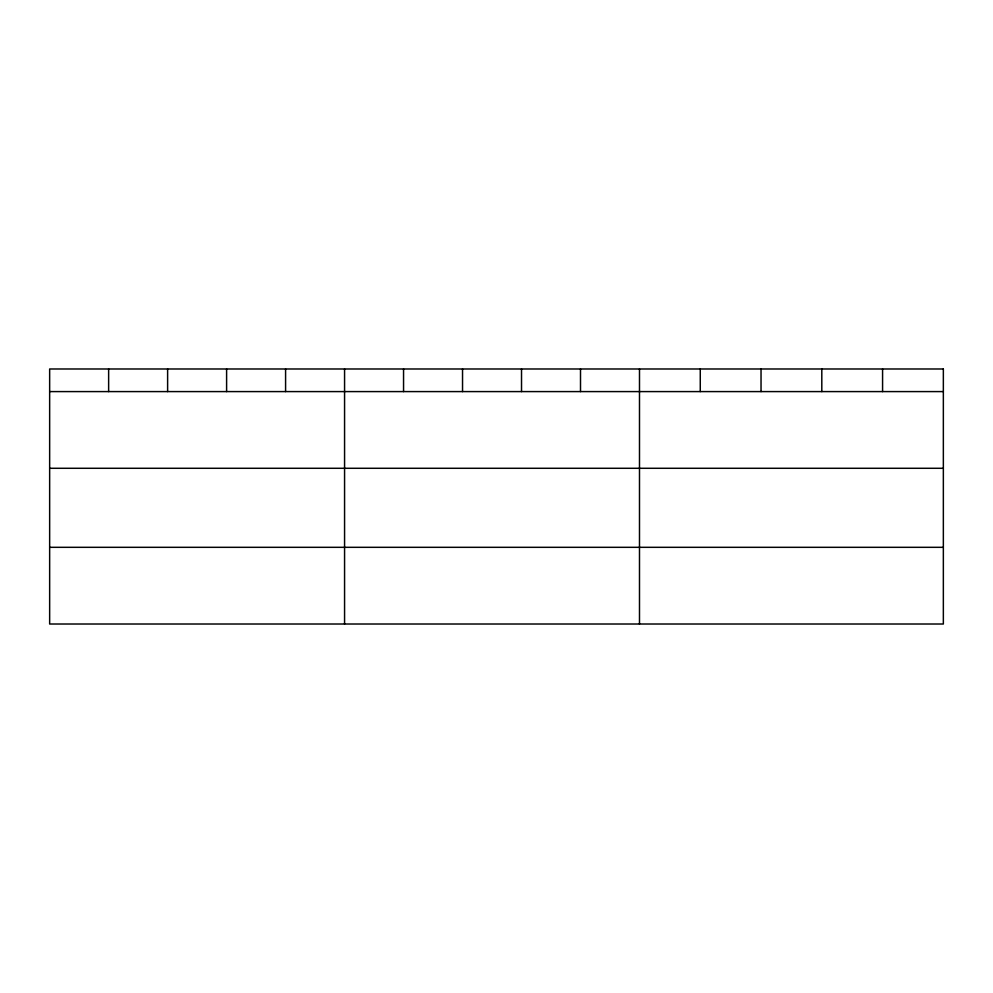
<?xml version="1.0" encoding="UTF-8"?>
<svg xmlns="http://www.w3.org/2000/svg" width="993" height="993" viewBox="0 0 993 993"><rect width="100%" height="100%" fill="white"/><g stroke="black" fill="none" stroke-linecap="round" stroke-linejoin="round"><path stroke-width="1.49" d="M49.65 391.59L943.35 391.59M49.65 468.286L943.35 468.286M49.65 547.317L943.35 547.317M882.578 368.986L882.578 391.59M821.807 368.986L821.807 391.59M761.035 368.986L761.035 391.59M700.264 368.986L700.264 391.59M639.492 368.986L639.492 624.014M580.508 368.986L580.508 391.59M521.524 368.986L521.524 391.59M462.539 368.986L462.539 391.59M403.555 368.986L403.555 391.59M344.571 368.986L344.571 624.014M285.587 368.986L285.587 391.59M226.603 368.986L226.603 391.59M167.618 368.986L167.618 391.59M108.634 368.986L108.634 391.59M943.35 368.986L49.65 368.986L49.65 624.014L943.35 624.014L943.35 368.986"/></g></svg>
